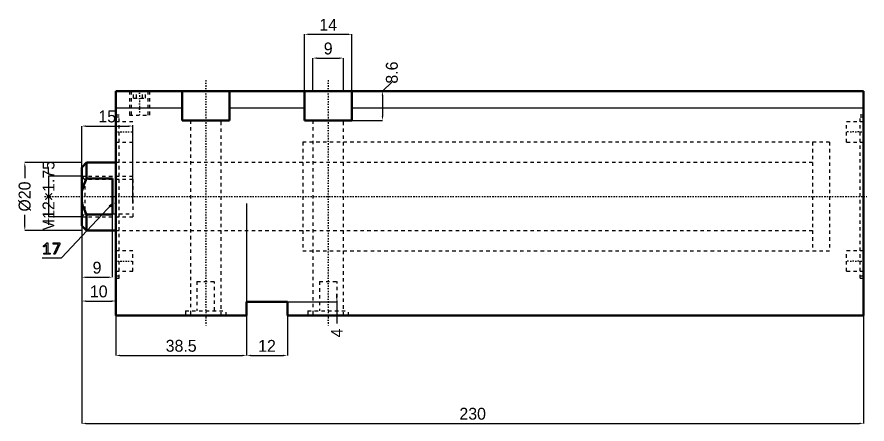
# Model space of a CAD drawing. Header units: millimetres. Extents: x -69 to 357, y -354 to 60.
# Drawn here: x 106.8 to 356.8, y -59.9 to 59.9 of the extents above; entities that cross this region are included whole.
import ezdxf

# ---------------------------------------------------------------- set-up
doc = ezdxf.new("R2010")
doc.units = ezdxf.units.MM
doc.linetypes.add('Center', pattern=[1.5, 0.45, -0.5, 0.05, -0.5])
doc.linetypes.add('Dashed', pattern=[2, 1, -1])
for name, color, linetype, lineweight in [('2d ConnectionPoints', 7, 'Continuous', 50), ('AM_0', 7, 'Continuous', 50), ('AM_4', 3, 'Continuous', 25), ('AM_5', 3, 'Continuous', 25), ('AM_7', 7, 'Center', 25), ('AM_9', 6, 'Dashed', 25)]:
    doc.layers.add(name, color=color, linetype=linetype, lineweight=lineweight)
doc.dimstyles.new('ISO-25', dxfattribs={"dimtxt": 2.5, "dimasz": 2.5, "dimexe": 1.25, "dimexo": 0.625, "dimtad": 1, "dimtxsty": 'Standard', "dimcen": 2.5, "dimadec": 0, "dimazin": 0, "dimtfac": 1, "dimtmove": 0, "dimatfit": 3, "dimfxl": 1, "dimarcsym": 0})

# ---------------------------------------------------------------- blocks, each defined once
blk = doc.blocks.new('1_CXHC3_MF_IN_LA_32_150_2_0_in_CXHC3_MF_IN_LA_32_150_0_2')
at = {"layer": 'AM_0'}
for p, q in [((-8.59, 12), (-10, 10.59)), ((-10, 10.59), (-10, -6.59)), ((0, 12), (-8.59, 12)), ((-8.59, 12), (-8.59, 7.27)), ((-8.59, 7.27), (-1, 7.27)), ((-1, 7.27), (-1, -3.27)), ((-1, -3.27), (-8.59, -3.27)), ((-8.59, -3.27), (-8.59, -8)), ((-10, -6.59), (-8.59, -8)), ((-8.59, -8), (0, -8))]:
    blk.add_line(p, q, dxfattribs=at)
for points in [[(-10, 3.21), (-9.95, 3.55), (-9.72, 4.51), (-9.42, 5.44), (-9.03, 6.37), (-8.59, 7.27)], [(-8.59, -3.27), (-9.03, -2.37), (-9.41, -1.45), (-9.73, -0.49), (-9.96, 0.51), (-10, 0.79)]]:
    blk.add_lwpolyline(points, dxfattribs=at)
at = {"layer": 'AM_5', "linetype": 'Dashed'}
for p, q in [((-10, 8), (5, 8)), ((5, 7.05), (5, 8)), ((-10, -4), (5, -4)), ((5, -3.05), (5, -4))]:
    blk.add_line(p, q, dxfattribs=at)
at = {"layer": 'AM_7'}
blk.add_line((-21, 2), (221, 2), dxfattribs=at)
at = {"layer": 'AM_9'}
for p, q in [((210, 18), (205, 18)), ((205, 18), (205, -14)), ((210, 18), (210, -14)), ((205, 12), (0, 12)), ((-9.05, 7.05), (-10, 8)), ((5, 7.05), (-9.05, 7.05)), ((-9.05, 7.05), (-9.05, -3.05)), ((5, 7.05), (5, -3.05)), ((-10, -4), (-9.05, -3.05)), ((-9.05, -3.05), (5, -3.05)), ((0, -8), (205, -8)), ((205, -14), (210, -14))]:
    blk.add_line(p, q, dxfattribs=at)
blk = doc.blocks.new('2_CXHC3_MF_IN_LA_32_150_1_0_in_CXHC3_MF_IN_LA_32_150_0_2')
at = {"layer": 'AM_0'}
for p, q in [((0, -33), (0, 33)), ((0, 33), (220, 33)), ((19.5, 33), (19.5, 24.4)), ((33.5, 24.4), (33.5, 33)), ((55.5, 33), (55.5, 24.4)), ((69.5, 24.4), (69.5, 33)), ((220, 33), (220, -33)), ((33.5, 24.4), (19.5, 24.4)), ((69.5, 24.4), (55.5, 24.4)), ((38.5, -29), (50.5, -29)), ((38.5, -33), (38.5, -29)), ((50.5, -29), (50.5, -33)), ((38.5, -33), (0, -33)), ((220, -33), (50.5, -33))]:
    blk.add_line(p, q, dxfattribs=at)
at = {"layer": 'AM_4'}
for p, q in [((19.5, 28), (0, 28)), ((55.5, 28), (33.5, 28)), ((220, 28), (69.5, 28))]:
    blk.add_line(p, q, dxfattribs=at)
at = {"layer": 'AM_7'}
for p, q in [((26.5, 36.3), (26.5, -36.3)), ((62.5, 36.3), (62.5, -36.3)), ((7, 33.35), (7, 25.65)), ((-0.25, 21), (5.25, 21)), ((220.25, 21), (214.75, 21)), ((-0.25, -17), (5.25, -17)), ((220.25, -17), (214.75, -17))]:
    blk.add_line(p, q, dxfattribs=at)
at = {"layer": 'AM_9'}
for p, q in [((4, 33), (4, 26)), ((4.5, 33), (4.5, 26)), ((5.27, 31), (5.27, 33)), ((6.13, 31), (6.13, 33)), ((7.87, 31), (7.87, 33)), ((8.73, 31), (8.73, 33)), ((9.5, 26), (9.5, 33)), ((10, 26), (10, 33)), ((5.27, 31), (8.73, 31)), ((1, 26), (0, 26)), ((1, 25.34), (0, 25.34)), ((1, -22), (1, 26)), ((4, 26), (10, 26)), ((219, -22), (219, 26)), ((220, 26), (219, 26)), ((220, 25.34), (219, 25.34)), ((5, 24), (0, 24)), ((5, 18), (5, 24)), ((22, 24.4), (22, -33)), ((31, -33), (31, 24.4)), ((58, 24.4), (58, -33)), ((67, -33), (67, 24.4)), ((215, 18), (215, 24)), ((220, 24), (215, 24)), ((0, 18), (5, 18)), ((210, 18), (55, 18)), ((55, 18), (55, -14)), ((210, 18), (210, -14)), ((215, 18), (220, 18)), ((55, 12), (0, 12)), ((0, -8), (55, -8)), ((5, -14), (0, -14)), ((5, -20), (5, -14)), ((55, -14), (210, -14)), ((215, -20), (215, -14)), ((220, -14), (215, -14)), ((0, -20), (5, -20)), ((215, -20), (220, -20)), ((0, -21.34), (1, -21.34)), ((0, -22), (1, -22)), ((219, -21.34), (220, -21.34)), ((219, -22), (220, -22)), ((23.9, -23), (29.1, -23)), ((23.9, -23), (23.9, -31.6)), ((29.1, -31.6), (29.1, -23)), ((59.9, -23), (65.1, -23)), ((59.9, -23), (59.9, -31.6)), ((65.1, -31.6), (65.1, -23)), ((20.5, -31.6), (32.5, -31.6)), ((20.5, -31.6), (20.5, -33)), ((32.5, -33), (32.5, -31.6)), ((56.5, -31.6), (68.5, -31.6)), ((56.5, -31.6), (56.5, -33)), ((68.5, -33), (68.5, -31.6))]:
    blk.add_line(p, q, dxfattribs=at)
blk = doc.blocks.new('*D22')
at = {"layer": 'AM_5', "color": 0, "lineweight": -2}
for p, q in [((191.34, 38.05), (191.34, 54.8)), ((192.51, 54.8), (204.18, 54.8)), ((205.34, 38.05), (205.34, 54.8))]:
    blk.add_line(p, q, dxfattribs=at)
at = {"layer": 'AM_5', "color": 0}
for points in [[(192.51, 54.99), (192.51, 54.6), (191.34, 54.8)], [(204.18, 54.6), (204.18, 54.99), (205.34, 54.8)]]:
    blk.add_solid(points, dxfattribs=at)
at = {"layer": 'Defpoints', "color": 0}
for p in [(205.34, 54.8), (191.34, 38.05), (205.34, 38.05)]:
    blk.add_point(p, dxfattribs=at)
at = {"layer": 'AM_5', "color": 0, "insert": (198.34, 57.6), "char_height": 3.5, "attachment_point": 5}
blk.add_mtext('14', dxfattribs=at)
blk = doc.blocks.new('*D23')
at = {"layer": 'AM_5', "color": 0, "lineweight": -2}
for p, q in [((193.84, 38.05), (193.84, 47.8)), ((195.01, 47.8), (201.68, 47.8)), ((202.84, 38.05), (202.84, 47.8))]:
    blk.add_line(p, q, dxfattribs=at)
at = {"layer": 'AM_5', "color": 0}
for points in [[(195.01, 47.99), (195.01, 47.6), (193.84, 47.8)], [(201.68, 47.6), (201.68, 47.99), (202.84, 47.8)]]:
    blk.add_solid(points, dxfattribs=at)
at = {"layer": 'Defpoints', "color": 0}
for p in [(202.84, 47.8), (193.84, 38.05), (202.84, 38.05)]:
    blk.add_point(p, dxfattribs=at)
at = {"layer": 'AM_5', "color": 0, "insert": (198.34, 50.6), "char_height": 3.5, "attachment_point": 5}
blk.add_mtext('9', dxfattribs=at)
blk = doc.blocks.new('*D24')
at = {"layer": 'AM_5', "color": 0, "lineweight": -2}
for p, q in [((214.29, 38.05), (217.09, 40.73)), ((205.34, 38.05), (214.29, 38.05)), ((214.29, 36.88), (214.29, 30.61)), ((198.34, 29.45), (214.29, 29.45))]:
    blk.add_line(p, q, dxfattribs=at)
at = {"layer": 'AM_5', "color": 0}
for points in [[(214.49, 36.88), (214.1, 36.88), (214.29, 38.05)], [(214.1, 30.61), (214.49, 30.61), (214.29, 29.45)]]:
    blk.add_solid(points, dxfattribs=at)
at = {"layer": 'Defpoints', "color": 0}
for p in [(205.34, 38.05), (198.34, 29.45), (214.29, 29.45)]:
    blk.add_point(p, dxfattribs=at)
at = {"layer": 'AM_5', "color": 0, "insert": (217.09, 43.53), "char_height": 3.5, "attachment_point": 5, "rotation": 90}
blk.add_mtext('8.6', dxfattribs=at)
blk = doc.blocks.new('*D25')
at = {"layer": 'AM_5', "color": 0, "lineweight": -2}
for p, q in [((200.89, -22.79), (200.89, -21.62)), ((186.34, -23.95), (200.89, -23.95)), ((200.89, -23.95), (200.89, -27.95)), ((186.34, -27.95), (200.89, -27.95)), ((200.89, -27.95), (200.89, -30.29))]:
    blk.add_line(p, q, dxfattribs=at)
at = {"layer": 'AM_5', "color": 0}
for points in [[(200.7, -22.79), (201.09, -22.79), (200.89, -23.95)], [(201.09, -29.12), (200.7, -29.12), (200.89, -27.95)]]:
    blk.add_solid(points, dxfattribs=at)
at = {"layer": 'Defpoints', "color": 0}
for p in [(186.34, -23.95), (186.34, -27.95), (200.89, -27.95)]:
    blk.add_point(p, dxfattribs=at)
at = {"layer": 'AM_5', "color": 0, "insert": (200.89, -33.09), "char_height": 3.5, "attachment_point": 5, "rotation": 90}
blk.add_mtext('4', dxfattribs=at)
blk = doc.blocks.new('*D26')
at = {"layer": 'AM_5', "color": 0, "lineweight": -2}
for p, q in [((174.34, 5.05), (174.34, -39.7)), ((186.34, -23.95), (186.34, -39.7)), ((175.51, -39.7), (185.18, -39.7))]:
    blk.add_line(p, q, dxfattribs=at)
at = {"layer": 'AM_5', "color": 0}
for points in [[(175.51, -39.51), (175.51, -39.9), (174.34, -39.7)], [(185.18, -39.9), (185.18, -39.51), (186.34, -39.7)]]:
    blk.add_solid(points, dxfattribs=at)
at = {"layer": 'Defpoints', "color": 0}
for p in [(174.34, 5.05), (186.34, -23.95), (186.34, -39.7)]:
    blk.add_point(p, dxfattribs=at)
at = {"layer": 'AM_5', "color": 0, "insert": (180.34, -36.9), "char_height": 3.5, "attachment_point": 5}
blk.add_mtext('12', dxfattribs=at)
blk = doc.blocks.new('*D27')
at = {"layer": 'AM_5', "color": 0, "lineweight": -2}
for p, q in [((174.34, 5.05), (174.34, -39.7)), ((135.84, -27.95), (135.84, -39.7)), ((137.01, -39.7), (173.18, -39.7))]:
    blk.add_line(p, q, dxfattribs=at)
at = {"layer": 'AM_5', "color": 0}
for points in [[(137.01, -39.51), (137.01, -39.9), (135.84, -39.7)], [(173.18, -39.9), (173.18, -39.51), (174.34, -39.7)]]:
    blk.add_solid(points, dxfattribs=at)
at = {"layer": 'Defpoints', "color": 0}
for p in [(174.34, 5.05), (135.84, -27.95), (174.34, -39.7)]:
    blk.add_point(p, dxfattribs=at)
at = {"layer": 'AM_5', "color": 0, "insert": (155.09, -36.9), "char_height": 3.5, "attachment_point": 5}
blk.add_mtext('38.5', dxfattribs=at)
blk = doc.blocks.new('*D28')
at = {"layer": 'AM_5', "color": 0, "lineweight": -2}
for p, q in [((125.84, 5.05), (125.84, -59.7)), ((355.84, 5.05), (355.84, -59.7)), ((127.01, -59.7), (354.68, -59.7))]:
    blk.add_line(p, q, dxfattribs=at)
at = {"layer": 'AM_5', "color": 0}
for points in [[(127.01, -59.51), (127.01, -59.9), (125.84, -59.7)], [(354.68, -59.9), (354.68, -59.51), (355.84, -59.7)]]:
    blk.add_solid(points, dxfattribs=at)
at = {"layer": 'Defpoints', "color": 0}
for p in [(125.84, 5.05), (355.84, 5.05), (355.84, -59.7)]:
    blk.add_point(p, dxfattribs=at)
at = {"layer": 'AM_5', "color": 0, "insert": (240.84, -56.9), "char_height": 3.5, "attachment_point": 5}
blk.add_mtext('230', dxfattribs=at)
blk = doc.blocks.new('*D29')
at = {"layer": 'AM_5', "color": 0, "lineweight": -2}
for p, q in [((125.84, 17.05), (109.09, 17.05)), ((109.09, 15.88), (109.09, 12.47)), ((109.09, -1.79), (109.09, 1.62)), ((125.84, -2.95), (109.09, -2.95))]:
    blk.add_line(p, q, dxfattribs=at)
at = {"layer": 'AM_5', "color": 0}
for points in [[(109.29, 15.88), (108.9, 15.88), (109.09, 17.05)], [(108.9, -1.79), (109.29, -1.79), (109.09, -2.95)]]:
    blk.add_solid(points, dxfattribs=at)
at = {"layer": 'Defpoints', "color": 0}
for p in [(125.84, 17.05), (109.09, -2.95), (125.84, -2.95)]:
    blk.add_point(p, dxfattribs=at)
at = {"layer": 'AM_5', "color": 0, "insert": (109.09, 7.05), "char_height": 3.5, "attachment_point": 5, "rotation": 90}
blk.add_mtext('Ø20', dxfattribs=at)
blk = doc.blocks.new('*D30')
at = {"layer": 'AM_5', "color": 0, "lineweight": -2}
for p, q in [((116.09, 14.21), (116.09, 15.38)), ((125.84, 13.05), (116.09, 13.05)), ((116.09, 13.05), (116.09, 1.05)), ((125.84, 1.05), (116.09, 1.05)), ((116.09, -0.12), (116.09, -1.29))]:
    blk.add_line(p, q, dxfattribs=at)
at = {"layer": 'AM_5', "color": 0}
for points in [[(115.9, 14.21), (116.29, 14.21), (116.09, 13.05)], [(116.29, -0.12), (115.9, -0.12), (116.09, 1.05)]]:
    blk.add_solid(points, dxfattribs=at)
at = {"layer": 'Defpoints', "color": 0}
for p in [(125.84, 13.05), (116.09, 1.05), (125.84, 1.05)]:
    blk.add_point(p, dxfattribs=at)
at = {"layer": 'AM_5', "color": 0, "insert": (116.09, 7.05), "char_height": 3.5, "attachment_point": 5, "rotation": 90}
blk.add_mtext('M12×1.75', dxfattribs=at)
blk = doc.blocks.new('*D31')
at = {"layer": 'AM_5', "color": 0, "lineweight": -2}
for p, q in [((134.84, 5.05), (134.84, -16.7)), ((125.84, 1.05), (125.84, -16.7)), ((127.01, -16.7), (133.68, -16.7))]:
    blk.add_line(p, q, dxfattribs=at)
at = {"layer": 'AM_5', "color": 0}
for points in [[(127.01, -16.51), (127.01, -16.9), (125.84, -16.7)], [(133.68, -16.9), (133.68, -16.51), (134.84, -16.7)]]:
    blk.add_solid(points, dxfattribs=at)
at = {"layer": 'Defpoints', "color": 0}
for p in [(134.84, 5.05), (125.84, 1.05), (134.84, -16.7)]:
    blk.add_point(p, dxfattribs=at)
at = {"layer": 'AM_5', "color": 0, "insert": (130.34, -13.9), "char_height": 3.5, "attachment_point": 5}
blk.add_mtext('9', dxfattribs=at)
blk = doc.blocks.new('*D32')
at = {"layer": 'AM_5', "color": 0, "lineweight": -2}
for p, q in [((135.84, 5.05), (135.84, -23.7)), ((125.84, 1.05), (125.84, -23.7)), ((127.01, -23.7), (134.68, -23.7))]:
    blk.add_line(p, q, dxfattribs=at)
at = {"layer": 'AM_5', "color": 0}
for points in [[(127.01, -23.51), (127.01, -23.9), (125.84, -23.7)], [(134.68, -23.9), (134.68, -23.51), (135.84, -23.7)]]:
    blk.add_solid(points, dxfattribs=at)
at = {"layer": 'Defpoints', "color": 0}
for p in [(135.84, 5.05), (125.84, 1.05), (135.84, -23.7)]:
    blk.add_point(p, dxfattribs=at)
at = {"layer": 'AM_5', "color": 0, "insert": (130.84, -20.9), "char_height": 3.5, "attachment_point": 5}
blk.add_mtext('10', dxfattribs=at)
blk = doc.blocks.new('*D33')
at = {"layer": 'AM_5', "color": 0, "lineweight": -2}
for p, q in [((125.84, 1.05), (125.84, 27.8)), ((127.01, 27.8), (139.68, 27.8)), ((140.84, 5.05), (140.84, 27.8))]:
    blk.add_line(p, q, dxfattribs=at)
at = {"layer": 'AM_5', "color": 0}
for points in [[(127.01, 27.99), (127.01, 27.6), (125.84, 27.8)], [(139.68, 27.6), (139.68, 27.99), (140.84, 27.8)]]:
    blk.add_solid(points, dxfattribs=at)
at = {"layer": 'Defpoints', "color": 0}
for p in [(140.84, 27.8), (140.84, 5.05), (125.84, 1.05)]:
    blk.add_point(p, dxfattribs=at)
at = {"layer": 'AM_5', "color": 0, "insert": (133.34, 30.6), "char_height": 3.5, "attachment_point": 5}
blk.add_mtext('15', dxfattribs=at)

msp = doc.modelspace()

# ---------------------------------------------------------------- linework, layer by layer
at = {"layer": '2d ConnectionPoints'}
msp.add_point((135.842, 5.047), dxfattribs=at)
at = {"layer": 'AM_5'}
for p, q in [((119.842, -10.953), (134.842, 5.047)), ((114.242, -10.953), (119.842, -10.953))]:
    msp.add_line(p, q, dxfattribs=at)
for points in [[(134.842, 5.047), (134.215, 4.036), (133.874, 4.356), (134.842, 5.047)], [(114.668, -9.612), (115.505, -9.612), (115.505, -7.15), (115.505, -7.15), (115.46, -7.195), (115.384, -7.266), (115.384, -7.266), (115.297, -7.34), (115.234, -7.391), (115.234, -7.391), (115.169, -7.442), (115.069, -7.514), (115.069, -7.514), (114.969, -7.581), (114.902, -7.623), (114.902, -7.623), (114.837, -7.661), (114.746, -7.708), (114.746, -7.708), (114.663, -7.741), (114.613, -7.755), (114.613, -7.41), (114.613, -7.41), (114.675, -7.38), (114.773, -7.324), (114.773, -7.324), (114.877, -7.254), (114.949, -7.199), (114.949, -7.199), (115.021, -7.141), (115.126, -7.05), (115.126, -7.05), (115.228, -6.956), (115.293, -6.891), (115.293, -6.891), (115.355, -6.827), (115.438, -6.737), (115.438, -6.737), (115.51, -6.655), (115.55, -6.604), (115.842, -6.604), (115.842, -9.612), (116.601, -9.612), (116.601, -9.903), (114.668, -9.903), (114.668, -9.612)], [(119.003, -6.923), (117.388, -6.923), (117.388, -6.604), (119.381, -6.604), (119.381, -6.923), (118.025, -9.903), (117.652, -9.903), (119.003, -6.923)]]:
    msp.add_lwpolyline(points, dxfattribs=at)

# ---------------------------------------------------------------- block references
for name in ['2_CXHC3_MF_IN_LA_32_150_1_0_in_CXHC3_MF_IN_LA_32_150_0_2', '1_CXHC3_MF_IN_LA_32_150_2_0_in_CXHC3_MF_IN_LA_32_150_0_2']:
    msp.add_blockref(name, (135.842, 5.047))

# ---------------------------------------------------------------- dimensions: what is measured, and where the dimension line sits
for base, p1, p2, text, picture, middle in [((205.342, 54.797), (191.342, 38.047), (205.342, 38.047), '14', '*D22', (198.342, 54.797)), ((202.842, 47.797), (193.842, 38.047), (202.842, 38.047), '9', '*D23', (198.342, 47.797)), ((140.842, 27.797), (125.842, 1.047), (140.842, 5.047), '15', '*D33', (133.342, 27.797)), ((355.842, -59.703), (125.842, 5.047), (355.842, 5.047), '230', '*D28', (240.842, -59.703)), ((134.842, -16.703), (125.842, 1.047), (134.842, 5.047), '9', '*D31', (130.342, -16.703)), ((135.842, -23.703), (125.842, 1.047), (135.842, 5.047), '10', '*D32', (130.842, -23.703)), ((174.342, -39.703), (135.842, -27.953), (174.342, 5.047), '38.5', '*D27', (155.092, -39.703)), ((186.342, -39.703), (174.342, 5.047), (186.342, -23.953), '12', '*D26', (180.342, -39.703))]:
    dim = msp.add_linear_dim(base=base, p1=p1, p2=p2, text=text, dimstyle='ISO-25', override={"dimtxt": 3.5, "dimasz": 1.166667, "dimexe": 0, "dimexo": 0, "dimgap": 1.05}, dxfattribs=at)
    dim.commit()
    dim.dimension.update_dxf_attribs({"geometry": picture, "text_midpoint": middle, "dimtype": 160})
for base, p1, p2, text, picture, middle in [((214.292, 29.447), (205.342, 38.047), (198.342, 29.447), '8.6', '*D24', (217.092, 43.53)), ((116.092, 1.047), (125.842, 13.047), (125.842, 1.047), 'M12×1.75', '*D30', (116.092, 7.047)), ((109.092, -2.953), (125.842, 17.047), (125.842, -2.953), 'Ø20', '*D29', (109.092, 7.047)), ((200.892, -27.953), (186.342, -23.953), (186.342, -27.953), '4', '*D25', (200.892, -33.086))]:
    dim = msp.add_linear_dim(base=base, p1=p1, p2=p2, angle=90, text=text, dimstyle='ISO-25', override={"dimtxt": 3.5, "dimasz": 1.166667, "dimexe": 0, "dimexo": 0, "dimgap": 1.05}, dxfattribs=at)
    dim.commit()
    dim.dimension.update_dxf_attribs({"geometry": picture, "text_midpoint": middle, "dimtype": 160, "text_rotation": 90})

doc.saveas('drawing.dxf')
